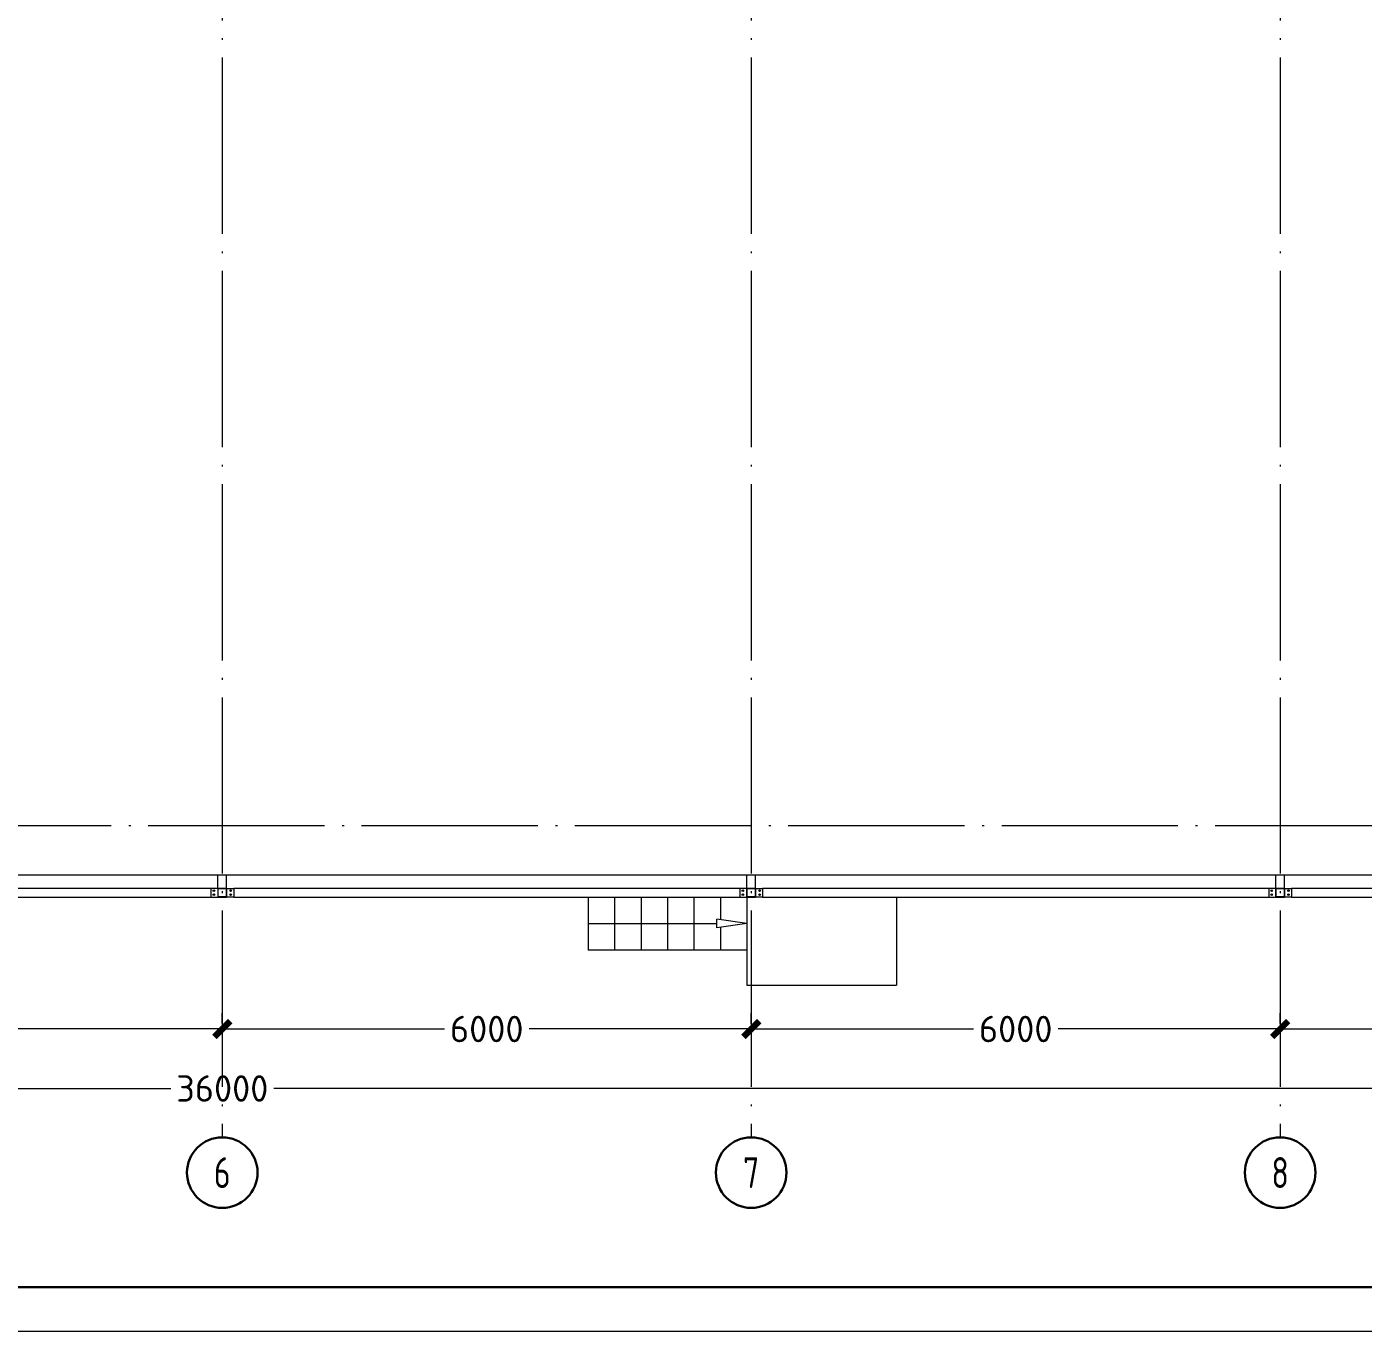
# Model space of a CAD drawing. Extents: x -965262 to 1142518, y -357520 to 71675.
# Drawn here: x -690425 to -675264, y -240088 to -225286 of the extents above; entities that cross this region are included whole.
import ezdxf

# ---------------------------------------------------------------- set-up
doc = ezdxf.new("R2010")
doc.units = 0
doc.header["$LTSCALE"] = 10
doc.linetypes.add('DOTE', pattern=[2.42, 2, -0.2, 0.02, -0.2])
doc.layers.get('0').update_dxf_attribs({"linetype": 'CONTINUOUS', "lineweight": 30})
doc.layers.get('Defpoints').update_dxf_attribs({"linetype": 'CONTINUOUS'})
doc.layers.add('DOTE', color=7, linetype='DOTE', lineweight=9)
doc.styles.add('GOST 2.304', font='isocpeur.ttf', dxfattribs={"width": 0.75, "height": 250})
doc.styles.get("Standard").update_dxf_attribs({"font": 'isocpeur.ttf', "height": 300})
doc.dimstyles.get("Standard").update_dxf_attribs({"dimscale": 100, "dimtxt": 300, "dimasz": 1.8, "dimexe": 1.8, "dimexo": 0.625, "dimgap": 0.9, "dimtad": 0, "dimdec": 0, "dimzin": 0, "dimdsep": 46, "dimtxsty": 'Standard', "dimblk": 'ARCHTICK', "dimcen": 0.9, "dimclrd": 256, "dimclre": 256, "dimclrt": 256, "dimadec": 0, "dimazin": 0, "dimtfac": 1, "dimtdec": 0, "dimtofl": 0, "dimtmove": 0, "dimatfit": 3, "dimfxl": 1, "dimtolj": 1, "dimtzin": 0, "dimlwd": 15, "dimlwe": 15, "dimarcsym": 0})

# ---------------------------------------------------------------- blocks, each defined once
blk = doc.blocks.new('_ArchTick')
at = {"color": 0, "linetype": 'ByBlock', "lineweight": 0, "const_width": 0.4}
blk.add_lwpolyline([(-0.5, -0.5), (0.5, 0.5)], dxfattribs=at)
blk = doc.blocks.new('*D156')
at = {"lineweight": 15, "transparency": 16777216}
for p, q in [((-676207, -236595), (-676207, -236478)), ((-670207, -236595), (-670207, -236478)), ((-676207, -236658), (-673687, -236658)), ((-670207, -236658), (-672727, -236658))]:
    blk.add_line(p, q, dxfattribs=at)
at = {"layer": 'Defpoints', "color": 0, "lineweight": 15, "transparency": 16777216}
for p in [(-676207, -236658), (-676207, -236658), (-670207, -236658)]:
    blk.add_point(p, dxfattribs=at)
at = {"lineweight": 15, "transparency": 16777216, "xscale": 180, "yscale": 180, "zscale": 180, "rotation": 180}
blk.add_blockref('_ArchTick', (-676207, -236658), dxfattribs=at)
at = {"lineweight": 15, "transparency": 16777216, "xscale": 180, "yscale": 180, "zscale": 180}
blk.add_blockref('_ArchTick', (-670207, -236658), dxfattribs=at)
at = {"lineweight": 15, "transparency": 16777216, "insert": (-673207, -236658), "char_height": 300, "attachment_point": 5}
blk.add_mtext('\\A1;6000', dxfattribs=at)
blk = doc.blocks.new('*D159')
at = {"lineweight": 15, "transparency": 16777216}
for p, q in [((-682207, -236595), (-682207, -236478)), ((-676207, -236595), (-676207, -236478)), ((-682207, -236658), (-679687, -236658)), ((-676207, -236658), (-678727, -236658))]:
    blk.add_line(p, q, dxfattribs=at)
at = {"layer": 'Defpoints', "color": 0, "lineweight": 15, "transparency": 16777216}
for p in [(-682207, -236658), (-682207, -236658), (-676207, -236658)]:
    blk.add_point(p, dxfattribs=at)
at = {"lineweight": 15, "transparency": 16777216, "xscale": 180, "yscale": 180, "zscale": 180, "rotation": 180}
blk.add_blockref('_ArchTick', (-682207, -236658), dxfattribs=at)
at = {"lineweight": 15, "transparency": 16777216, "xscale": 180, "yscale": 180, "zscale": 180}
blk.add_blockref('_ArchTick', (-676207, -236658), dxfattribs=at)
at = {"lineweight": 15, "transparency": 16777216, "insert": (-679207, -236658), "char_height": 300, "attachment_point": 5}
blk.add_mtext('\\A1;6000', dxfattribs=at)
blk = doc.blocks.new('*D160')
at = {"lineweight": 15, "transparency": 16777216}
for p, q in [((-688207, -236595), (-688207, -236478)), ((-682207, -236595), (-682207, -236478)), ((-688207, -236658), (-685687, -236658)), ((-682207, -236658), (-684727, -236658))]:
    blk.add_line(p, q, dxfattribs=at)
at = {"layer": 'Defpoints', "color": 0, "lineweight": 15, "transparency": 16777216}
for p in [(-688207, -236658), (-688207, -236658), (-682207, -236658)]:
    blk.add_point(p, dxfattribs=at)
at = {"lineweight": 15, "transparency": 16777216, "xscale": 180, "yscale": 180, "zscale": 180, "rotation": 180}
blk.add_blockref('_ArchTick', (-688207, -236658), dxfattribs=at)
at = {"lineweight": 15, "transparency": 16777216, "xscale": 180, "yscale": 180, "zscale": 180}
blk.add_blockref('_ArchTick', (-682207, -236658), dxfattribs=at)
at = {"lineweight": 15, "transparency": 16777216, "insert": (-685207, -236658), "char_height": 300, "attachment_point": 5}
blk.add_mtext('\\A1;6000', dxfattribs=at)
blk = doc.blocks.new('*D161')
at = {"lineweight": 15, "transparency": 16777216}
for p, q in [((-694207, -236595), (-694207, -236478)), ((-688207, -236595), (-688207, -236478)), ((-694207, -236658), (-691687, -236658)), ((-688207, -236658), (-690727, -236658))]:
    blk.add_line(p, q, dxfattribs=at)
at = {"layer": 'Defpoints', "color": 0, "lineweight": 15, "transparency": 16777216}
for p in [(-694207, -236658), (-694207, -236658), (-688207, -236658)]:
    blk.add_point(p, dxfattribs=at)
at = {"lineweight": 15, "transparency": 16777216, "xscale": 180, "yscale": 180, "zscale": 180, "rotation": 180}
blk.add_blockref('_ArchTick', (-694207, -236658), dxfattribs=at)
at = {"lineweight": 15, "transparency": 16777216, "xscale": 180, "yscale": 180, "zscale": 180}
blk.add_blockref('_ArchTick', (-688207, -236658), dxfattribs=at)
at = {"lineweight": 15, "transparency": 16777216, "insert": (-691207, -236658), "char_height": 300, "attachment_point": 5}
blk.add_mtext('\\A1;6000', dxfattribs=at)
blk = doc.blocks.new('*D168')
at = {"lineweight": 15, "transparency": 16777216}
for p, q in [((-706207, -237270), (-706207, -237153)), ((-670207, -237270), (-670207, -237153)), ((-706207, -237333), (-688792, -237333)), ((-670207, -237333), (-687622, -237333))]:
    blk.add_line(p, q, dxfattribs=at)
at = {"layer": 'Defpoints', "color": 0, "lineweight": 15, "transparency": 16777216}
for p in [(-706207, -237333), (-670207, -237333, -1451), (-670207, -237333)]:
    blk.add_point(p, dxfattribs=at)
at = {"lineweight": 15, "transparency": 16777216, "xscale": 180, "yscale": 180, "zscale": 180, "rotation": 180}
blk.add_blockref('_ArchTick', (-706207, -237333), dxfattribs=at)
at = {"lineweight": 15, "transparency": 16777216, "xscale": 180, "yscale": 180, "zscale": 180}
blk.add_blockref('_ArchTick', (-670207, -237333), dxfattribs=at)
at = {"lineweight": 15, "transparency": 16777216, "insert": (-688207, -237333), "char_height": 300, "attachment_point": 5}
blk.add_mtext('\\A1;36000', dxfattribs=at)

msp = doc.modelspace()

# ---------------------------------------------------------------- linework, layer by layer
at = {"color": 86, "lineweight": 15}
msp.add_line((-670122.4, -234912.1, 1668.2), (-724766.4, -234912.1, 1668.2), dxfattribs=at)
at = {"lineweight": 15}
for p, q in [((-688257.4, -235062.1, -3259.8), (-688257.4, -234912.1, -3259.8)), ((-688157.4, -235062.1, -3259.8), (-688157.4, -234912.1, -3259.8)), ((-682257.4, -235062.1, -3259.8), (-682257.4, -234912.1, -3259.8)), ((-682157.4, -235062.1, -3259.8), (-682157.4, -234912.1, -3259.8)), ((-676257.4, -235062.1, -3259.8), (-676257.4, -234912.1, -3259.8)), ((-676157.4, -235062.1, -3259.8), (-676157.4, -234912.1, -3259.8)), ((-688337.4, -235062.1, 1668.2), (-694077.4, -235062.1, 1668.2)), ((-688257.4, -235062.1, -3259.8), (-688337.4, -235062.1, -3259.8)), ((-688337.4, -235062.1, -3259.8), (-688337.4, -235162.1, -3259.8)), ((-688293.8, -235132.1, -3259.8), (-688311.1, -235132.1, -3259.8)), ((-688257.4, -235062.1, -3259.8), (-688257.4, -235162.1, -3259.8)), ((-688157.4, -235062.1, -3259.8), (-688257.4, -235062.1, -3259.8)), ((-688255.1, -235064.4, -3259.8), (-688159.7, -235064.4, -3259.8)), ((-688255.1, -235159.8, -3259.8), (-688255.1, -235064.4, -3259.8)), ((-688159.7, -235064.4, -3259.8), (-688159.7, -235159.8, -3259.8)), ((-688157.4, -235162.1, -3259.8), (-688157.4, -235062.1, -3259.8)), ((-688157.4, -235062.1, -3259.8), (-688077.4, -235062.1, -3259.8)), ((-688121.1, -235132.1, -3259.8), (-688103.8, -235132.1, -3259.8)), ((-688077.4, -235062.1, -3259.8), (-688077.4, -235162.1, -3259.8)), ((-682337.4, -235062.1, 1668.2), (-688077.4, -235062.1, 1668.2)), ((-682257.4, -235062.1, -3259.8), (-682337.4, -235062.1, -3259.8)), ((-682337.4, -235062.1, -3259.8), (-682337.4, -235162.1, -3259.8)), ((-682293.8, -235132.1, -3259.8), (-682311.1, -235132.1, -3259.8)), ((-682257.4, -235062.1, -3259.8), (-682257.4, -235162.1, -3259.8)), ((-682157.4, -235062.1, -3259.8), (-682257.4, -235062.1, -3259.8)), ((-682255.1, -235064.4, -3259.8), (-682159.7, -235064.4, -3259.8)), ((-682255.1, -235159.8, -3259.8), (-682255.1, -235064.4, -3259.8)), ((-682159.7, -235064.4, -3259.8), (-682159.7, -235159.8, -3259.8)), ((-682157.4, -235162.1, -3259.8), (-682157.4, -235062.1, -3259.8)), ((-682157.4, -235062.1, -3259.8), (-682077.4, -235062.1, -3259.8)), ((-682121.1, -235132.1, -3259.8), (-682103.8, -235132.1, -3259.8)), ((-682077.4, -235062.1, -3259.8), (-682077.4, -235162.1, -3259.8)), ((-676337.4, -235062.1, 1668.2), (-682077.4, -235062.1, 1668.2)), ((-676257.4, -235062.1, -3259.8), (-676337.4, -235062.1, -3259.8)), ((-676337.4, -235062.1, -3259.8), (-676337.4, -235162.1, -3259.8)), ((-676293.8, -235132.1, -3259.8), (-676311.1, -235132.1, -3259.8)), ((-676257.4, -235062.1, -3259.8), (-676257.4, -235162.1, -3259.8)), ((-676157.4, -235062.1, -3259.8), (-676257.4, -235062.1, -3259.8)), ((-676255.1, -235064.4, -3259.8), (-676159.7, -235064.4, -3259.8)), ((-676255.1, -235159.8, -3259.8), (-676255.1, -235064.4, -3259.8)), ((-676159.7, -235064.4, -3259.8), (-676159.7, -235159.8, -3259.8)), ((-676157.4, -235162.1, -3259.8), (-676157.4, -235062.1, -3259.8)), ((-676157.4, -235062.1, -3259.8), (-676077.4, -235062.1, -3259.8)), ((-676121.1, -235132.1, -3259.8), (-676103.8, -235132.1, -3259.8)), ((-676077.4, -235062.1, -3259.8), (-676077.4, -235162.1, -3259.8)), ((-670837.4, -235062.1, 1668.2), (-676077.4, -235062.1, 1668.2)), ((-694077.4, -235162.1, 1668.2), (-688337.4, -235162.1, 1668.2)), ((-688337.4, -235162.1, -3259.8), (-688257.4, -235162.1, -3259.8)), ((-688257.4, -235162.1, -3259.8), (-688157.4, -235162.1, -3259.8)), ((-688159.7, -235158.9, -3259.8), (-688255.1, -235158.9, -3259.8)), ((-688255.1, -235158.9, -3259.8), (-688159.7, -235158.9, -3259.8)), ((-688159.7, -235159.8, -3259.8), (-688255.1, -235159.8, -3259.8)), ((-688077.4, -235162.1, -3259.8), (-688157.4, -235162.1, -3259.8)), ((-688077.4, -235162.1, 1668.2), (-682337.4, -235162.1, 1668.2)), ((-684057.3, -235162.1), (-684057.3, -235762.1)), ((-683757.3, -235162.1), (-683757.3, -235762.1)), ((-683457.3, -235162.1), (-683457.3, -235762.1)), ((-683157.3, -235162.1), (-683157.3, -235762.1)), ((-682857.3, -235162.1), (-682857.3, -235762.1)), ((-682557.3, -235162.1), (-682557.3, -235418.8)), ((-682337.4, -235162.1, -3259.8), (-682257.4, -235162.1, -3259.8)), ((-682257.4, -235162.1, -3259.8), (-682157.4, -235162.1, -3259.8)), ((-682257.3, -235162.1), (-682257.3, -236162.1)), ((-682159.7, -235158.9, -3259.8), (-682255.1, -235158.9, -3259.8)), ((-682255.1, -235158.9, -3259.8), (-682159.7, -235158.9, -3259.8)), ((-682159.7, -235159.8, -3259.8), (-682255.1, -235159.8, -3259.8)), ((-682077.4, -235162.1, -3259.8), (-682157.4, -235162.1, -3259.8)), ((-682077.4, -235162.1, 1668.2), (-676337.4, -235162.1, 1668.2)), ((-680557.4, -235162.1), (-680557.4, -236162.1)), ((-676337.4, -235162.1, -3259.8), (-676257.4, -235162.1, -3259.8)), ((-676257.4, -235162.1, -3259.8), (-676157.4, -235162.1, -3259.8)), ((-676159.7, -235158.9, -3259.8), (-676255.1, -235158.9, -3259.8)), ((-676255.1, -235158.9, -3259.8), (-676159.7, -235158.9, -3259.8)), ((-676159.7, -235159.8, -3259.8), (-676255.1, -235159.8, -3259.8)), ((-676077.4, -235162.1, -3259.8), (-676157.4, -235162.1, -3259.8)), ((-676077.4, -235162.1, 1668.2), (-670837.4, -235162.1, 1668.2)), ((-682257.3, -235462.1), (-682596.7, -235413.1)), ((-682596.7, -235511.1), (-682596.7, -235413.1)), ((-684057.3, -235462.1), (-682596.7, -235462.1)), ((-682257.3, -235462.1), (-682596.7, -235511.1)), ((-682557.3, -235505.4), (-682557.3, -235762.1)), ((-682257.3, -236162.1), (-680557.4, -236162.1))]:
    msp.add_line(p, q, dxfattribs=at)
at = {"lineweight": 15, "ltscale": 200}
msp.add_line((-682257.3, -235762.1), (-684057.3, -235762.1), dxfattribs=at)
at = {"lineweight": 15, "elevation": -1808.5}
msp.add_lwpolyline([(-613462.4, -240087.8), (-613462.4, -155987.8), (-732362.4, -155987.8), (-732362.4, -240087.8)], close=True, dxfattribs=at)
at = {"elevation": -1808.5}
msp.add_lwpolyline([(-613962.4, -239587.8), (-613962.4, -156487.8), (-730362.4, -156487.8), (-730362.4, -239587.8)], close=True, dxfattribs=at)
at = {"lineweight": 15}
for centre in [(-688302.4, -235089.6, -3259.8), (-688302.4, -235134.6, -3259.8), (-688112.4, -235089.6, -3259.8), (-688112.4, -235134.6, -3259.8), (-682302.4, -235089.6, -3259.8), (-682302.4, -235134.6, -3259.8), (-682112.4, -235089.6, -3259.8), (-682112.4, -235134.6, -3259.8), (-676302.4, -235089.6, -3259.8), (-676302.4, -235134.6, -3259.8), (-676112.4, -235089.6, -3259.8), (-676112.4, -235134.6, -3259.8)]:
    msp.add_circle(centre, 9, dxfattribs=at)
at = {"layer": 'DOTE', "ltscale": 100, "extrusion": (0, -1, 0)}
for p, q in [((-688207.4, -162715.3, -4711.1), (-688207.4, -237887.4, -4711.1)), ((-682207.4, -162715.3, -4711.1), (-682207.4, -237887.4, -4711.1)), ((-676207.4, -162715.3, -4711.1), (-676207.4, -237887.4, -4711.1))]:
    msp.add_line(p, q, dxfattribs=at)
at = {"layer": 'DOTE', "ltscale": 100}
msp.add_line((-670106.2, -234352.1, -4711.1), (-728562.7, -234352.1, -4711.1), dxfattribs=at)
at = {"layer": 'DOTE', "linetype": 'Continuous', "lineweight": 30}
for centre in [(-688207.4, -238287.4, -4711.1), (-682207.4, -238287.4, -4711.1), (-676207.4, -238287.4, -4711.1)]:
    msp.add_circle(centre, 400, dxfattribs=at)

# ---------------------------------------------------------------- texts
at = {"layer": 'DOTE', "linetype": 'Continuous', "lineweight": 30, "ltscale": 100, "char_height": 350, "width": 800, "attachment_point": 5, "style": 'GOST 2.304'}
for s, insert in [('6', (-688207.4, -238287.4, -4711.1)), ('7', (-682207.4, -238287.4, -4711.1)), ('8', (-676207.4, -238287.4, -4711.1))]:
    msp.add_mtext(s, dxfattribs=dict(at, insert=insert))

# ---------------------------------------------------------------- dimensions: what is measured, and where the dimension line sits
at = {"lineweight": 15}
for base, p1, p2, picture, middle in [((-694207.4, -236657.7, -3259.8), (-688207.4, -236657.7, -3259.8), (-694207.4, -236657.7, -3259.8), '*D161', (-691207.4, -236657.7, -3259.8)), ((-688207.4, -236657.7, -3259.8), (-682207.4, -236657.7, -3259.8), (-688207.4, -236657.7, -3259.8), '*D160', (-685207.4, -236657.7, -3259.8)), ((-682207.4, -236657.7, -3259.8), (-676207.4, -236657.7, -3259.8), (-682207.4, -236657.7, -3259.8), '*D159', (-679207.4, -236657.7, -3259.8)), ((-676207.4, -236657.7, -3259.8), (-670207.4, -236657.7, -3259.8), (-676207.4, -236657.7, -3259.8), '*D156', (-673207.4, -236657.7, -3259.8)), ((-670207.4, -237332.9, -3259.8), (-706207.4, -237332.9, -3259.8), (-670207.4, -237332.9, -4711.1), '*D168', (-688207.4, -237332.9, -3259.8))]:
    dim = msp.add_linear_dim(base=base, p1=p1, p2=p2, dimstyle='Standard', dxfattribs=at)
    dim.commit()
    dim.dimension.update_dxf_attribs({"geometry": picture, "text_midpoint": middle})

doc.saveas('drawing.dxf')
